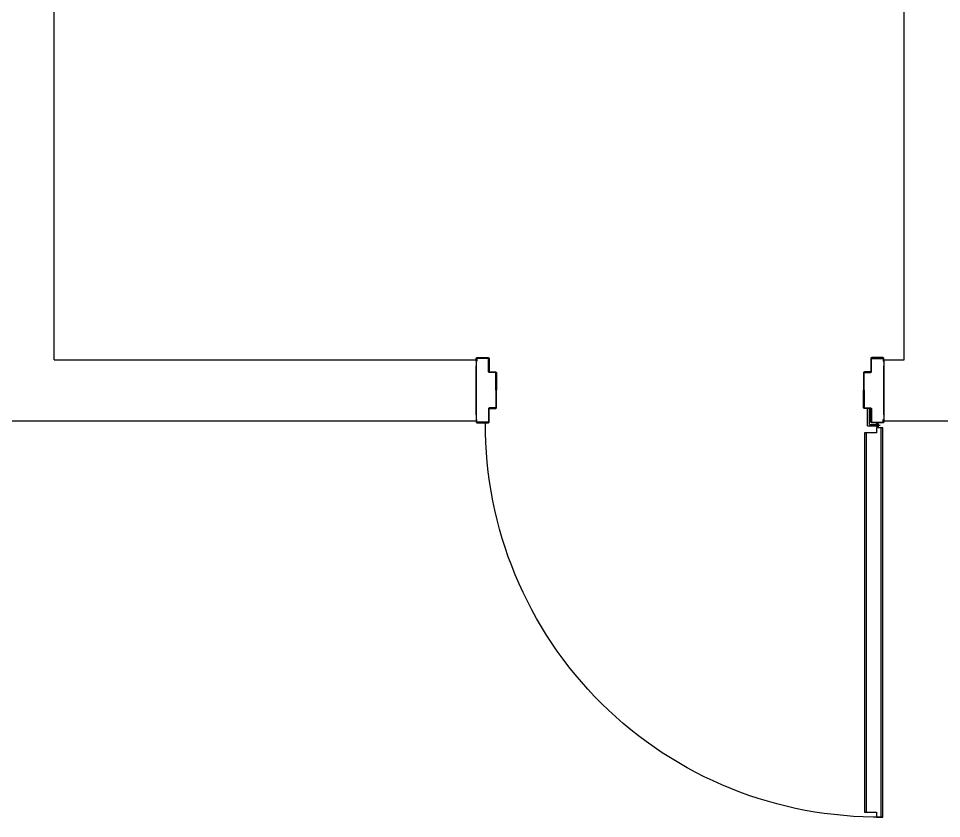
# Model space of a CAD drawing. Header units: inches. Extents: x 568057 to 582735, y 117431 to 202408.
# Drawn here: x 571253.7 to 571480.1, y 119241.4 to 119437.5 of the extents above; entities that cross this region are included whole.
import ezdxf

# ---------------------------------------------------------------- set-up
doc = ezdxf.new("R2010")
doc.units = ezdxf.units.IN
doc.header["$MEASUREMENT"] = 0
doc.layers.add('Door', color=1, linetype='Continuous')
doc.layers.add('wall', color=4, linetype='Continuous')

# ---------------------------------------------------------------- blocks, each defined once
blk = doc.blocks.new('D-105')
at = {"layer": 'Door'}
for p, q in [((-3.12, 104.61), (-3.12, 9.21)), ((-6.82, 10.41), (-6.82, 103.41)), ((-4.1, 7.79), (-4.1, 9.25)), ((-6.48, 8.69), (-6.48, 4.5)), ((-6.48, 8.69), (-4.47, 8.69)), ((-5.99, 8.36), (-5.99, 4.48)), ((-5.99, 8.36), (-4.47, 8.36)), ((-4.83, 8.52), (-3.37, 8.52)), ((-102.5, 6), (-102.5, -6)), ((-2.5, 6), (-2.5, -6))]:
    blk.add_line(p, q, dxfattribs=at)
blk.add_lwpolyline([(-4.32, 103.41), (-4.32, 104.61), (-2.72, 104.61), (-2.72, 9.21), (-4.32, 9.21), (-4.32, 10.41), (-7.22, 10.41), (-7.22, 103.41)], close=True, dxfattribs=at)
for points in [[(-97.67, 0), (-97.67, 4.24, 0.414214), (-97.76, 4.33), (-99.21, 4.33, -0.414214), (-99.47, 4.59), (-99.47, 7.74, 0.414214), (-99.56, 7.83), (-102.24, 7.83, 0.414214), (-102.33, 7.74), (-102.33, 7.15), (-102.5, 7.15), (-102.5, 7.74, -0.414214), (-102.24, 8), (-99.56, 8, -0.414214), (-99.3, 7.74), (-99.3, 4.59, 0.414214), (-99.21, 4.5), (-97.76, 4.5, -0.414214), (-97.5, 4.24), (-97.5, 0)], [(-7.33, 0), (-7.33, 4.24, -0.414214), (-7.24, 4.33), (-5.79, 4.33, 0.414214), (-5.53, 4.59), (-5.53, 7.74, -0.414214), (-5.44, 7.83), (-2.76, 7.83, -0.414214), (-2.67, 7.74), (-2.67, 7.15), (-2.5, 7.15), (-2.5, 7.74, 0.414214), (-2.76, 8), (-5.44, 8, 0.414214), (-5.7, 7.74), (-5.7, 4.59, -0.414214), (-5.79, 4.5), (-7.24, 4.5, 0.414214), (-7.5, 4.24), (-7.5, 0)], [(-97.67, 0), (-97.67, -4.24, -0.414214), (-97.76, -4.33), (-99.21, -4.33, 0.414214), (-99.47, -4.59), (-99.47, -7.74, -0.414214), (-99.56, -7.83), (-102.24, -7.83, -0.414214), (-102.33, -7.74), (-102.33, -7.15), (-102.5, -7.15), (-102.5, -7.74, 0.414214), (-102.24, -8), (-99.56, -8, 0.414214), (-99.3, -7.74), (-99.3, -4.59, -0.414214), (-99.21, -4.5), (-97.76, -4.5, 0.414214), (-97.5, -4.24), (-97.5, 0)], [(-7.33, 0), (-7.33, -4.24, 0.414214), (-7.24, -4.33), (-5.79, -4.33, -0.414214), (-5.53, -4.59), (-5.53, -7.74, 0.414214), (-5.44, -7.83), (-2.76, -7.83, 0.414214), (-2.67, -7.74), (-2.67, -7.15), (-2.5, -7.15), (-2.5, -7.74, -0.414214), (-2.76, -8), (-5.44, -8, -0.414214), (-5.7, -7.74), (-5.7, -4.59, 0.414214), (-5.79, -4.5), (-7.24, -4.5, -0.414214), (-7.5, -4.24), (-7.5, 0)]]:
    blk.add_lwpolyline(points, format="xyb", dxfattribs=at)
for radius in [0.4, 0.281]:
    blk.add_circle((-4.1, 8.52), radius, dxfattribs=at)
at = {"layer": 'Door', "linetype": 'Continuous', "ltscale": 100}
blk.add_arc((-4.1, 8.51), 96.1, 89.1755, 180.3058, dxfattribs=at)

msp = doc.modelspace()

# ---------------------------------------------------------------- linework, layer by layer
at = {"layer": 'wall', "color": 21}
for p, q in [((571262.49, 119353.85), (571262.49, 119647.76)), ((571470.99, 119353.85), (571470.99, 119647.76)), ((571262.49, 119353.85), (571365.99, 119353.85)), ((571365.99, 119353.85), (571365.99, 119338.85)), ((571465.99, 119353.85), (571470.99, 119353.85)), ((571465.99, 119353.85), (571465.99, 119338.85)), ((571242.49, 119338.85), (571365.99, 119338.85)), ((571465.99, 119338.85), (571583.49, 119338.85))]:
    msp.add_line(p, q, dxfattribs=at)

# ---------------------------------------------------------------- block references
at = {"layer": 'Door', "linetype": 'Continuous', "xscale": -1, "rotation": 180}
msp.add_blockref('D-105', (571468.49, 119346.35), dxfattribs=at)

doc.saveas('drawing.dxf')
